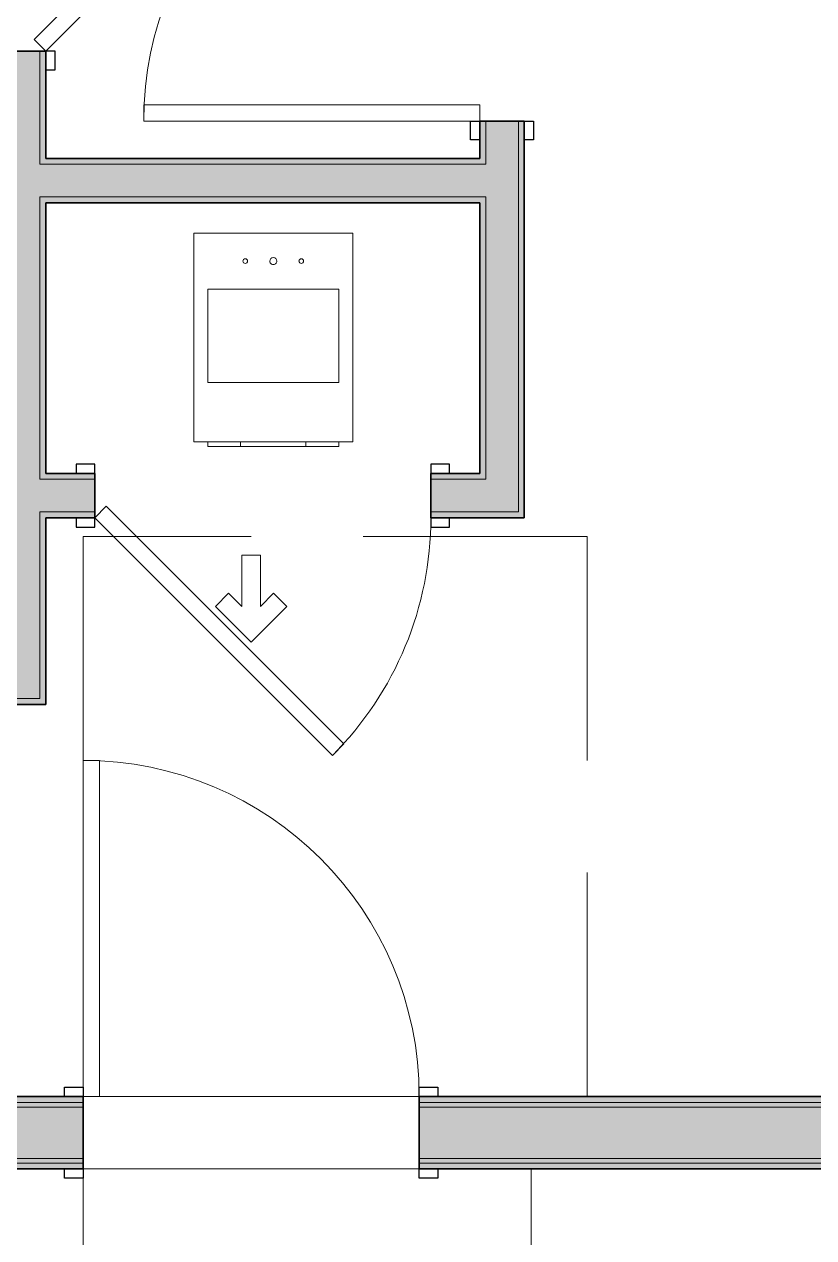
# Model space of a CAD drawing. Header units: inches. Extents: x 6 to 8416, y -388 to 6104.
# Drawn here: x 6738.4 to 6822.9, y 323.6 to 453.5 of the extents above; entities that cross this region are included whole.
import ezdxf

# ---------------------------------------------------------------- set-up
doc = ezdxf.new("R2010")
doc.units = ezdxf.units.IN
doc.header["$MEASUREMENT"] = 0
doc.linetypes.add('Hidden 1_16_', pattern=[36, 24, -12])
for name, color, linetype, lineweight in [('A-DOOR', 31, 'Continuous', 18), ('A-DOOR-FRAM', 31, 'Continuous', 25), ('A-GENM', 13, 'Continuous', 18), ('A-ROOM', 32, 'Continuous', 13), ('A-WALL', 113, 'Continuous', 25), ('A-WALL-PATT', 111, 'Continuous', 35), ('I-WALL', 2, 'Continuous', 25), ('M-EQPM', 50, 'Continuous', 18)]:
    doc.layers.add(name, color=color, linetype=linetype, lineweight=lineweight)

# ---------------------------------------------------------------- blocks, each defined once
blk = doc.blocks.new('Unit-Single-Flush-ICC ADA-AM - 36_ x 84_-NR _U-BA _ BATH_-V499-LEVEL 3 - PLAN Copy 1 Copy 1')
at = {"layer": 'A-DOOR'}
for p, q in [((-8.69, 26.59), (-7.46, 27.83)), ((18, 2.37), (-7.46, 27.83)), ((16.76, 1.14), (-8.69, 26.59)), ((16.76, 1.14), (18, 2.37))]:
    blk.add_line(p, q, dxfattribs=at)
at = {"layer": 'A-DOOR', "lineweight": 9}
blk.add_arc((18, 2.37), 36, 135, 180, dxfattribs=at)
at = {"layer": 'A-DOOR-FRAM'}
for p, q in [((-18, 3.37), (-20, 3.37)), ((-20, 3.37), (-20, 2.37)), ((-18, 2.37), (-18, 3.37)), ((20, 3.37), (18, 3.37)), ((18, 3.37), (18, 2.37)), ((20, 2.37), (20, 3.37)), ((-20, 2.37), (-18, 2.37)), ((18, 2.37), (20, 2.37)), ((-18, -2.38), (-20, -2.38)), ((-20, -2.38), (-20, -3.38)), ((-18, -3.38), (-18, -2.38)), ((20, -2.38), (18, -2.38)), ((18, -2.38), (18, -3.38)), ((20, -3.38), (20, -2.38)), ((-20, -3.38), (-18, -3.38)), ((18, -3.38), (20, -3.38))]:
    blk.add_line(p, q, dxfattribs=at)
at = {"layer": 'A-DOOR-FRAM', "lineweight": 18}
for p, q in [((-18, 3.37), (-20, 3.37)), ((-20, 3.37), (-20, 2.37)), ((-18, 3.37), (-18, 2.37)), ((20, 3.37), (18, 3.37)), ((18, 3.37), (18, 2.37)), ((20, 3.37), (20, 2.37)), ((-20, 2.37), (-18, 2.37)), ((18, 2.37), (20, 2.37)), ((-20, -3.38), (-20, -2.38)), ((-18, -2.38), (-20, -2.38)), ((-18, -3.38), (-18, -2.38)), ((18, -3.38), (18, -2.38)), ((20, -2.38), (18, -2.38)), ((20, -3.38), (20, -2.38)), ((-20, -3.38), (-18, -3.38)), ((18, -3.38), (20, -3.38))]:
    blk.add_line(p, q, dxfattribs=at)
blk = doc.blocks.new('Unit-Single-Flush-ICC ADA-AM - 36_ x 84_-NR _U-C2 _ CLOSET_-5466153-LEVEL 3 - PLAN Copy 1 Copy 1')
at = {"layer": 'A-DOOR'}
for p, q in [((-8.69, 26.59), (-7.46, 27.83)), ((18, 2.37), (-7.46, 27.83)), ((16.76, 1.14), (-8.69, 26.59)), ((16.76, 1.14), (18, 2.37))]:
    blk.add_line(p, q, dxfattribs=at)
at = {"layer": 'A-DOOR', "lineweight": 9}
blk.add_arc((18, 2.37), 36, 135, 180, dxfattribs=at)
at = {"layer": 'A-DOOR-FRAM'}
for p, q in [((-18, 3.37), (-20, 3.37)), ((-20, 3.37), (-20, 2.37)), ((-18, 2.37), (-18, 3.37)), ((20, 3.37), (18, 3.37)), ((18, 3.37), (18, 2.37)), ((20, 2.37), (20, 3.37)), ((-20, 2.37), (-18, 2.37)), ((18, 2.37), (20, 2.37)), ((-18, -2.38), (-20, -2.38)), ((-20, -2.38), (-20, -3.38)), ((-18, -3.38), (-18, -2.38)), ((20, -2.38), (18, -2.38)), ((18, -2.38), (18, -3.38)), ((20, -3.38), (20, -2.38)), ((-20, -3.38), (-18, -3.38)), ((18, -3.38), (20, -3.38))]:
    blk.add_line(p, q, dxfattribs=at)
at = {"layer": 'A-DOOR-FRAM', "lineweight": 18}
for p, q in [((-18, 3.37), (-20, 3.37)), ((-20, 3.37), (-20, 2.37)), ((-18, 3.37), (-18, 2.37)), ((20, 3.37), (18, 3.37)), ((18, 3.37), (18, 2.37)), ((20, 3.37), (20, 2.37)), ((-20, 2.37), (-18, 2.37)), ((18, 2.37), (20, 2.37)), ((-20, -3.38), (-20, -2.38)), ((-18, -2.38), (-20, -2.38)), ((-18, -3.38), (-18, -2.38)), ((18, -3.38), (18, -2.38)), ((20, -2.38), (18, -2.38)), ((20, -3.38), (20, -2.38)), ((-20, -3.38), (-18, -3.38)), ((18, -3.38), (20, -3.38))]:
    blk.add_line(p, q, dxfattribs=at)
blk = doc.blocks.new('Unit-Single-Flush-ICC ADA-AM - 36_ x 84_-NR _U-BE _ BED_-6493222-LEVEL 3 - PLAN Copy 1 Copy 1')
at = {"layer": 'A-DOOR'}
for p, q in [((16.25, -2.38), (18, -2.38)), ((16.25, -2.38), (16.25, -38.38)), ((18, -2.38), (18, -38.38)), ((16.25, -38.38), (18, -38.38))]:
    blk.add_line(p, q, dxfattribs=at)
at = {"layer": 'A-DOOR', "lineweight": 9}
blk.add_arc((18, -2.38), 36, 180, 270, dxfattribs=at)
at = {"layer": 'A-DOOR-FRAM'}
for p, q in [((-20, 2.38), (-20, 3.38)), ((-20, 3.38), (-18, 3.38)), ((-18, 3.38), (-18, 2.38)), ((18, 2.38), (18, 3.38)), ((18, 3.38), (20, 3.38)), ((20, 3.38), (20, 2.38)), ((-18, 2.38), (-20, 2.38)), ((20, 2.38), (18, 2.38)), ((-20, -2.38), (-18, -2.38)), ((-20, -3.37), (-20, -2.38)), ((-18, -2.38), (-18, -3.37)), ((18, -2.38), (20, -2.38)), ((18, -3.37), (18, -2.38)), ((20, -2.38), (20, -3.37)), ((-18, -3.37), (-20, -3.37)), ((20, -3.37), (18, -3.37))]:
    blk.add_line(p, q, dxfattribs=at)
at = {"layer": 'A-DOOR-FRAM', "lineweight": 18}
for p, q in [((-20, 3.38), (-18, 3.38)), ((-20, 3.38), (-20, 2.38)), ((-18, 3.38), (-18, 2.38)), ((18, 3.38), (20, 3.38)), ((18, 3.38), (18, 2.38)), ((20, 3.38), (20, 2.38)), ((-18, 2.38), (-20, 2.38)), ((20, 2.38), (18, 2.38)), ((-20, -3.37), (-20, -2.38)), ((-20, -2.38), (-18, -2.38)), ((-18, -3.37), (-18, -2.38)), ((18, -3.37), (18, -2.38)), ((18, -2.38), (20, -2.38)), ((20, -3.37), (20, -2.38)), ((-18, -3.37), (-20, -3.37)), ((20, -3.37), (18, -3.37))]:
    blk.add_line(p, q, dxfattribs=at)
blk = doc.blocks.new('Single-Flush-ICC ADA-AM - 36_ x 84_-20  - _U-E _ UNIT ENTRY_-6489154-LEVEL 3 - PLAN Copy 1 Copy 1')
at = {"layer": 'A-DOOR'}
for p, q in [((16.25, -3.88), (18, -3.88)), ((16.25, -3.88), (16.25, -39.88)), ((18, -3.88), (18, -39.88)), ((16.25, -39.88), (18, -39.88))]:
    blk.add_line(p, q, dxfattribs=at)
at = {"layer": 'A-DOOR', "lineweight": 9}
blk.add_arc((18, -3.88), 36, 180, 270, dxfattribs=at)
at = {"layer": 'A-DOOR-FRAM'}
for p, q in [((-20, 3.88), (-20, 4.88)), ((-20, 4.88), (-18, 4.88)), ((-18, 4.88), (-18, 3.88)), ((18, 3.88), (18, 4.88)), ((18, 4.88), (20, 4.88)), ((20, 4.88), (20, 3.88)), ((-18, 3.88), (-20, 3.88)), ((20, 3.88), (18, 3.88)), ((-20, -3.88), (-18, -3.88)), ((-20, -4.87), (-20, -3.88)), ((-18, -3.88), (-18, -4.87)), ((18, -3.88), (20, -3.88)), ((18, -4.87), (18, -3.88)), ((20, -3.88), (20, -4.87)), ((-18, -4.87), (-20, -4.87)), ((20, -4.87), (18, -4.87))]:
    blk.add_line(p, q, dxfattribs=at)
blk = doc.blocks.new('GM Door Pull Clearance-ICC ADA-AM - GM Door Pull Clearance-ICC ADA-AM-3199163-LEVEL 3 - PLAN Copy 1 Copy 1')
at = {"layer": 'A-GENM', "linetype": 'Hidden 1_16_', "lineweight": 9}
for p, q in [((-36, -3.87), (-36, -63.88)), ((18, -3.87), (-18, -3.87)), ((18, -63.88), (18, -4.88)), ((-3.83, -56.37), (0, -52.55)), ((3.83, -56.37), (0, -52.55)), ((-2.41, -57.79), (-3.83, -56.37)), ((-1, -56.37), (-2.41, -57.79)), ((-1, -61.87), (-1, -56.37)), ((1, -56.37), (2.41, -57.79)), ((1, -61.87), (1, -56.37)), ((2.41, -57.79), (3.83, -56.37)), ((-1, -61.87), (1, -61.87)), ((-36, -63.88), (18, -63.88))]:
    blk.add_line(p, q, dxfattribs=at)
blk = doc.blocks.new('GM Door Push Clearance-ICC ADA-AM - GM Door Push Clearance-ICC ADA-AM-V110-LEVEL 3 - PLAN Copy 1 Copy 1')
at = {"layer": 'A-GENM', "linetype": 'Hidden 1_16_', "lineweight": 9}
for p, q in [((-30, 51.88), (-30, 3.88)), ((18, 51.88), (-30, 51.88)), ((18, 4.87), (18, 51.88)), ((-1, 49.88), (-1, 44.37)), ((1, 49.88), (-1, 49.88)), ((1, 49.88), (1, 44.37)), ((-2.41, 45.79), (-3.83, 44.37)), ((-1, 44.37), (-2.41, 45.79)), ((1, 44.37), (2.41, 45.79)), ((2.41, 45.79), (3.83, 44.37)), ((-3.83, 44.37), (0, 40.55)), ((3.83, 44.37), (0, 40.55)), ((-18, 3.88), (18, 3.88))]:
    blk.add_line(p, q, dxfattribs=at)
blk = doc.blocks.new('ME Fan Coil Unit - Vertical - Stack-IL - 300 CFM-V661-LEVEL 3 - PLAN Copy 1 Copy 1')
at = {"layer": 'A-GENM'}
for p, q in [((1.5, -0.5), (5, -0.5)), ((1.5, -0.5), (5, -0.5)), ((1.5, -0.5), (5, -0.5)), ((1.5, -0.5), (5, -0.5)), ((1.5, -0.5), (5, -0.5)), ((1.5, -0.5), (5, -0.5)), ((1.5, -0.5), (5, -0.5)), ((1.5, -0.5), (5, -0.5)), ((1.5, -0.5), (5, -0.5)), ((1.5, -0.5), (5, -0.5)), ((1.5, -0.5), (5, -0.5)), ((1.5, -0.5), (5, -0.5)), ((1.5, -0.5), (5, -0.5)), ((1.5, -0.5), (5, -0.5)), ((1.5, -0.5), (5, -0.5)), ((1.5, -0.5), (5, -0.5)), ((1.5, -0.5), (5, -0.5)), ((1.5, -0.5), (5, -0.5)), ((1.5, -0.5), (5, -0.5)), ((1.5, -0.5), (5, -0.5)), ((1.5, -0.5), (5, -0.5)), ((1.5, -0.5), (5, -0.5)), ((1.5, -0.5), (5, -0.5)), ((5, -0.5), (12, -0.5)), ((5, -0.5), (12, -0.5)), ((5, -0.5), (12, -0.5)), ((5, -0.5), (12, -0.5)), ((5, -0.5), (12, -0.5)), ((5, -0.5), (12, -0.5)), ((5, -0.5), (12, -0.5)), ((5, -0.5), (12, -0.5)), ((5, -0.5), (12, -0.5)), ((5, -0.5), (12, -0.5)), ((5, -0.5), (12, -0.5)), ((5, -0.5), (12, -0.5)), ((5, -0.5), (12, -0.5)), ((5, -0.5), (12, -0.5)), ((5, -0.5), (12, -0.5)), ((5, -0.5), (12, -0.5)), ((5, -0.5), (12, -0.5)), ((5, -0.5), (12, -0.5)), ((5, -0.5), (12, -0.5)), ((5, -0.5), (12, -0.5)), ((5, -0.5), (12, -0.5)), ((5, -0.5), (12, -0.5)), ((5, -0.5), (12, -0.5)), ((12, -0.5), (15.5, -0.5)), ((12, -0.5), (15.5, -0.5)), ((12, -0.5), (15.5, -0.5)), ((12, -0.5), (15.5, -0.5)), ((12, -0.5), (15.5, -0.5)), ((12, -0.5), (15.5, -0.5)), ((12, -0.5), (15.5, -0.5)), ((12, -0.5), (15.5, -0.5)), ((12, -0.5), (15.5, -0.5)), ((12, -0.5), (15.5, -0.5)), ((12, -0.5), (15.5, -0.5)), ((12, -0.5), (15.5, -0.5)), ((12, -0.5), (15.5, -0.5)), ((12, -0.5), (15.5, -0.5)), ((12, -0.5), (15.5, -0.5)), ((12, -0.5), (15.5, -0.5)), ((12, -0.5), (15.5, -0.5)), ((12, -0.5), (15.5, -0.5)), ((12, -0.5), (15.5, -0.5)), ((12, -0.5), (15.5, -0.5)), ((12, -0.5), (15.5, -0.5)), ((12, -0.5), (15.5, -0.5)), ((12, -0.5), (15.5, -0.5))]:
    blk.add_line(p, q, dxfattribs=at)
at = {"layer": 'M-EQPM'}
for p, q in [((17, 22.375), (0, 22.375)), ((0, 22.375), (0, 0)), ((0, 0), (0, 22.375)), ((0, 22.375), (17, 22.375)), ((17, 0), (17, 22.375)), ((17, 22.375), (17, 0)), ((1.5, 16.375), (15.5, 16.375)), ((1.5, 6.375), (1.5, 16.375)), ((15.5, 16.375), (1.5, 16.375)), ((1.5, 16.375), (1.5, 6.375)), ((15.5, 16.375), (15.5, 6.375)), ((15.5, 6.375), (15.5, 16.375)), ((15.5, 6.375), (1.5, 6.375)), ((1.5, 6.375), (15.5, 6.375)), ((0, 0), (17, 0)), ((1.5, 0), (0, 0)), ((5, 0), (1.5, 0)), ((1.5, 0), (15.5, 0)), ((15.5, 0), (1.5, 0)), ((5, 0), (1.5, 0)), ((1.5, 0), (5, 0)), ((1.5, 0), (1.5, -0.5)), ((1.5, 0), (1.5, -0.5)), ((1.5, 0), (1.5, -0.5)), ((1.5, 0), (1.5, -0.5)), ((15.5, -0.5), (1.5, -0.5)), ((1.5, -0.5), (15.5, -0.5)), ((5, -0.5), (1.5, -0.5)), ((1.5, -0.5), (5, -0.5)), ((12, 0), (5, 0)), ((5, 0), (12, 0)), ((12, 0), (5, 0)), ((12, 0), (5, 0)), ((5, 0), (12, 0)), ((5, 0), (5, -0.5)), ((5, 0), (5, -0.5)), ((12, -0.5), (5, -0.5)), ((5, -0.5), (12, -0.5)), ((12, -0.5), (5, -0.5)), ((5, -0.5), (12, -0.5)), ((15.5, 0), (12, 0)), ((15.5, 0), (12, 0)), ((12, 0), (15.5, 0)), ((12, -0.5), (12, 0)), ((12, 0), (12, -0.5)), ((15.5, -0.5), (12, -0.5)), ((12, -0.5), (15.5, -0.5)), ((17, 0), (15.5, 0)), ((15.5, -0.5), (15.5, 0)), ((15.5, 0), (15.5, -0.5)), ((15.5, -0.5), (15.5, 0)), ((15.5, 0), (15.5, -0.5))]:
    blk.add_line(p, q, dxfattribs=at)
for centre, radius, start, end in [((5.5, 19.375), 0.25, 0, 180), ((5.5, 19.375), 0.25, 0, 180), ((8.5, 19.375), 0.375, 0, 180), ((8.5, 19.375), 0.375, 0, 180), ((11.5, 19.375), 0.25, 0, 180), ((11.5, 19.375), 0.25, 0, 180), ((5.5, 19.375), 0.25, 180, 360), ((5.5, 19.375), 0.25, 180, 360), ((8.5, 19.375), 0.375, 180, 240), ((8.5, 19.375), 0.375, 180, 240), ((8.5, 19.375), 0.375, 240, 255), ((8.5, 19.375), 0.375, 240, 255), ((8.5, 19.375), 0.375, 255, 360), ((8.5, 19.375), 0.375, 255, 360), ((11.5, 19.375), 0.25, 180, 360), ((11.5, 19.375), 0.25, 180, 360)]:
    blk.add_arc(centre, radius, start, end, dxfattribs=at)

msp = doc.modelspace()

# ---------------------------------------------------------------- hatches: boundary and pattern name
at = {"layer": 'A-WALL-PATT', "lineweight": 25, "transparency": 33554560}
h = msp.add_hatch(color=10, dxfattribs=at)
h.paths.add_polyline_path([(6787.79033733, 404.81077679), (6787.79033733, 435.06077679), (6787.16533733, 435.06077679), (6787.16533733, 404.81077679)])
h.paths.add_polyline_path([(6787.79033733, 438.56077679), (6787.79033733, 443.18577679), (6787.16533733, 443.18577679), (6787.16533733, 438.56077679)])
h.paths.add_polyline_path([(6787.79033733, 479.18577679), (6787.79033733, 623.93577679), (6787.16533733, 623.93577679), (6787.16533733, 479.18577679)])
at = {"layer": 'A-WALL-PATT', "transparency": 33554560}
h = msp.add_hatch(color=10, dxfattribs=at)
h.paths.add_polyline_path([(6791.29033733, 400.68577679), (6791.91533733, 400.68577679), (6791.91533733, 443.18577679), (6791.29033733, 443.18577679), (6791.29033733, 401.31077679)])
h.paths.add_polyline_path([(6791.29033733, 479.18577679), (6791.91533733, 479.18577679), (6791.91533733, 623.93577679), (6791.29033733, 623.93577679), (6791.29033733, 488.56556081)])
h = msp.add_hatch(color=10, dxfattribs=at)
h.paths.add_polyline_path([(6740.04033733, 381.31077679), (6740.66533733, 381.31077679), (6740.66533733, 401.31077679), (6740.04033733, 401.31077679), (6740.04033733, 384.81077679)])
h.paths.add_polyline_path([(6740.04033733, 404.81077679), (6740.66533733, 404.81077679), (6740.66533733, 435.06077679), (6740.04033733, 435.06077679), (6740.04033733, 409.83856081)])
h.paths.add_polyline_path([(6740.66533733, 438.56077679), (6740.66533733, 450.68577679), (6740.04033733, 450.68577679), (6740.04033733, 438.56077679)])
h.paths.add_polyline_path([(6740.04033733, 486.68577679), (6740.66533733, 486.68577679), (6740.66533733, 524.18577679), (6740.04033733, 524.18577679), (6740.04033733, 488.56556081)])
msp.add_hatch(color=10, dxfattribs=at).paths.add_polyline_path([(6740.66533733, 438.56077679), (6787.16533733, 438.56077679), (6787.16533733, 439.18577679), (6740.66533733, 439.18577679)])
at = {"layer": 'A-WALL-PATT', "lineweight": 25, "transparency": 33554560}
for points in [[(6740.66533733, 434.43577679), (6787.16533733, 434.43577679), (6787.16533733, 435.06077679), (6740.66533733, 435.06077679)], [(6666.16533733, 380.68577679), (6740.66533733, 380.68577679), (6740.66533733, 381.31077679), (6666.16533733, 381.31077679)]]:
    msp.add_hatch(color=10, dxfattribs=at).paths.add_polyline_path(points)
at = {"layer": 'A-WALL-PATT', "transparency": 33554560}
h = msp.add_hatch(color=10, dxfattribs=at)
h.paths.add_polyline_path([(6740.66533733, 404.81077679), (6745.91533733, 404.81077679), (6745.91533733, 405.43577679), (6740.66533733, 405.43577679)])
h.paths.add_polyline_path([(6787.16533733, 404.81077679), (6787.16533733, 405.43577679), (6781.91533733, 405.43577679), (6781.91533733, 404.81077679)])
at = {"layer": 'A-WALL-PATT', "lineweight": 25, "transparency": 33554560}
h = msp.add_hatch(color=10, dxfattribs=at)
h.paths.add_polyline_path([(6745.91533733, 400.68577679), (6745.91533733, 401.31077679), (6740.66533733, 401.31077679), (6740.66533733, 400.68577679)])
h.paths.add_polyline_path([(6787.16533733, 400.68577679), (6791.29033733, 400.68577679), (6791.29033733, 401.31077679), (6781.91533733, 401.31077679), (6781.91533733, 400.68577679)])
at = {"layer": 'A-WALL-PATT', "lineweight": 25}
h = msp.add_hatch(color=10, dxfattribs=at)
h.paths.add_polyline_path([(7185.91533733, 338.06077679), (7191.16533733, 338.06077679), (7191.16533733, 338.68577679), (6780.66533733, 338.68577679), (6780.66533733, 338.06077679), (7176.64553685, 338.06077679)])
h.paths.add_polyline_path([(6744.66533733, 338.06077679), (6744.66533733, 338.68577679), (6619.66533733, 338.68577679), (6619.66533733, 338.06077679), (6704.25053685, 338.06077679)])
at = {"layer": 'A-WALL-PATT'}
h = msp.add_hatch(color=10, dxfattribs=at)
h.paths.add_polyline_path([(7176.64553685, 337.56077679), (7191.16533733, 337.56077679), (7191.16533733, 338.06077679), (6780.66533733, 338.06077679), (6780.66533733, 337.56077679), (7159.77428685, 337.56077679)])
h.paths.add_polyline_path([(6704.25053685, 337.56077679), (6744.66533733, 337.56077679), (6744.66533733, 338.06077679), (6619.66533733, 338.06077679), (6619.66533733, 337.56077679), (6636.76553685, 337.56077679)])
h = msp.add_hatch(color=10, dxfattribs=at)
h.paths.add_polyline_path([(7191.16533733, 330.93577679), (7191.16533733, 331.56077679), (6780.66533733, 331.56077679), (6780.66533733, 330.93577679), (7176.64553685, 330.93577679)])
h.paths.add_polyline_path([(6744.66533733, 330.93577679), (6744.66533733, 331.56077679), (6619.66533733, 331.56077679), (6619.66533733, 330.93577679), (6704.25053685, 330.93577679)])
at = {"layer": 'I-WALL', "transparency": 33554560}
h = msp.add_hatch(color=10, dxfattribs=at)
h.paths.add_polyline_path([(6791.29033733, 401.31077679), (6791.29033733, 443.18577679), (6787.79033733, 443.18577679), (6787.79033733, 401.31077679)])
h.paths.add_polyline_path([(6787.79033733, 479.18577679), (6791.29033733, 479.18577679), (6791.29033733, 623.93577679), (6787.79033733, 623.93577679), (6787.79033733, 488.56556081)])
h = msp.add_hatch(color=10, dxfattribs=at)
h.paths.add_polyline_path([(6736.54033733, 384.81077679), (6740.04033733, 384.81077679), (6740.04033733, 450.68577679), (6736.54033733, 450.68577679), (6736.54033733, 385.43577679)])
h.paths.add_polyline_path([(6740.04033733, 486.68577679), (6740.04033733, 523.56077679), (6736.54033733, 523.56077679), (6736.54033733, 486.68577679)])
for points in [[(6740.66533733, 435.06077679), (6787.79033733, 435.06077679), (6787.79033733, 438.56077679), (6740.04033733, 438.56077679), (6740.04033733, 435.06077679)], [(6670.50803685, 381.31077679), (6740.04033733, 381.31077679), (6740.04033733, 384.81077679), (6666.79033733, 384.81077679), (6666.79033733, 381.31077679)]]:
    msp.add_hatch(color=10, dxfattribs=at).paths.add_polyline_path(points)
h = msp.add_hatch(color=10, dxfattribs=at)
h.paths.add_polyline_path([(6740.04033733, 401.31077679), (6745.91533733, 401.31077679), (6745.91533733, 404.81077679), (6740.04033733, 404.81077679)])
h.paths.add_polyline_path([(6787.16533733, 401.31077679), (6787.79033733, 401.31077679), (6787.79033733, 404.81077679), (6781.91533733, 404.81077679), (6781.91533733, 401.31077679)])
at = {"layer": 'I-WALL'}
h = msp.add_hatch(color=10, dxfattribs=at)
h.paths.add_polyline_path([(7176.64553685, 332.06077679), (7191.16533733, 332.06077679), (7191.16533733, 337.56077679), (6780.66533733, 337.56077679), (6780.66533733, 332.06077679), (7159.77428685, 332.06077679)])
h.paths.add_polyline_path([(6744.66533733, 332.06077679), (6744.66533733, 337.56077679), (6619.66533733, 337.56077679), (6619.66533733, 332.06077679), (6704.25053685, 332.06077679)])
h = msp.add_hatch(color=10, dxfattribs=at)
h.paths.add_polyline_path([(7142.90303685, 331.56077679), (7191.16533733, 331.56077679), (7191.16533733, 332.06077679), (6780.66533733, 332.06077679), (6780.66533733, 331.56077679), (7109.16053685, 331.56077679)])
h.paths.add_polyline_path([(6744.66533733, 331.56077679), (6744.66533733, 332.06077679), (6619.66533733, 332.06077679), (6619.66533733, 331.56077679), (6704.25053685, 331.56077679)])

# ---------------------------------------------------------------- linework, layer by layer
at = {"layer": 'A-ROOM', "lineweight": 9, "flags": 128}
msp.add_lwpolyline([(6619.66533733, 338.18577679), (6619.66533733, 338.68577679), (7191.16533733, 338.68577679), (7191.16533733, 394.43577679), (7191.16533733, 398.43577679), (7191.16533733, 398.49858278), (7191.16533733, 483.81077679), (7191.16533733, 485.99858278), (7191.16533733, 532.68577679), (7191.16533733, 623.31077679), (6548.91533733, 623.31077679), (6548.91533733, 495.43577679), (6551.41533733, 495.43577679), (6551.41533733, 468.18577679), (6551.41533733, 411.49858278), (6551.41533733, 406.62297079), (6551.41533733, 338.18577679)], close=True, dxfattribs=at)
msp.add_lwpolyline([(7344.04033733, 529.68577679), (7290.66533733, 529.68577679), (7290.66533733, 483.81077679), (7290.66533733, 481.18577679), (7290.66533733, 481.12297079), (7290.66533733, 398.49858278), (7290.66533733, 398.43577679), (7290.66533733, 394.43577679), (7290.66533733, 330.93577679), (7195.16533733, 330.93577679), (7191.16533733, 330.93577679), (7191.10253134, 330.93577679), (6619.66533733, 330.93577679), (6550.56433733, 330.93577679), (6538.51633733, 330.93577679), (6439.22814332, 330.93577679), (6432.35253134, 330.93577679), (6388.72814332, 330.93577679), (6383.91533733, 330.93577679), (6383.85253134, 330.93577679), (6038.91533733, 330.93577679)], dxfattribs=at)
at = {"layer": 'A-WALL', "lineweight": 9}
for p, q in [((6740.04033733, 438.56077679), (6740.04033733, 450.68577679)), ((6787.79033733, 438.56077679), (6787.79033733, 443.18577679)), ((6791.29033733, 401.31077679), (6791.29033733, 443.18577679)), ((6787.79033733, 438.56077679), (6740.04033733, 438.56077679)), ((6740.04033733, 404.81077679), (6740.04033733, 435.06077679)), ((6787.79033733, 435.06077679), (6740.04033733, 435.06077679)), ((6787.79033733, 404.81077679), (6787.79033733, 435.06077679)), ((6745.91533733, 404.81077679), (6740.04033733, 404.81077679)), ((6787.79033733, 404.81077679), (6781.91533733, 404.81077679)), ((6740.04033733, 381.31077679), (6740.04033733, 401.31077679)), ((6740.04033733, 401.31077679), (6745.91533733, 401.31077679)), ((6791.29033733, 401.31077679), (6781.91533733, 401.31077679)), ((6740.04033733, 381.31077679), (6666.79033733, 381.31077679)), ((6619.66533733, 338.06077679), (6744.66533733, 338.06077679)), ((6780.66533733, 338.06077679), (7191.16533733, 338.06077679)), ((6570.29033733, 337.56077679), (6744.66533733, 337.56077679)), ((6780.66533733, 337.56077679), (7191.16533733, 337.56077679)), ((6488.60283733, 332.06077679), (6744.66533733, 332.06077679)), ((6488.60283733, 331.56077679), (6744.66533733, 331.56077679)), ((6780.66533733, 332.06077679), (7191.16533733, 332.06077679)), ((6780.66533733, 331.56077679), (7191.16533733, 331.56077679))]:
    msp.add_line(p, q, dxfattribs=at)
at = {"layer": 'I-WALL', "lineweight": 35}
for p, q in [((6740.66533733, 450.68577679), (6735.91533733, 450.68577679)), ((6740.66533733, 439.18577679), (6740.66533733, 450.68577679)), ((6787.16533733, 443.18577679), (6787.16533733, 439.18577679)), ((6791.91533733, 443.18577679), (6787.16533733, 443.18577679)), ((6791.91533733, 400.68577679), (6791.91533733, 443.18577679)), ((6787.16533733, 439.18577679), (6740.66533733, 439.18577679)), ((6740.66533733, 405.43577679), (6740.66533733, 434.43577679)), ((6740.66533733, 434.43577679), (6787.16533733, 434.43577679)), ((6787.16533733, 434.43577679), (6787.16533733, 405.43577679)), ((6745.91533733, 405.43577679), (6740.66533733, 405.43577679)), ((6745.91533733, 400.68577679), (6745.91533733, 405.43577679)), ((6787.16533733, 405.43577679), (6781.91533733, 405.43577679)), ((6781.91533733, 405.43577679), (6781.91533733, 400.68577679)), ((6740.66533733, 380.68577679), (6740.66533733, 400.68577679)), ((6740.66533733, 400.68577679), (6745.91533733, 400.68577679)), ((6781.91533733, 400.68577679), (6791.91533733, 400.68577679)), ((6666.16533733, 380.68577679), (6740.66533733, 380.68577679)), ((6744.66533733, 338.68577679), (6614.91533733, 338.68577679)), ((6744.66533733, 330.93577679), (6744.66533733, 338.68577679)), ((7191.16533733, 338.68577679), (6780.66533733, 338.68577679)), ((6780.66533733, 338.68577679), (6780.66533733, 330.93577679)), ((6488.60283733, 330.93577679), (6744.66533733, 330.93577679)), ((6780.66533733, 330.93577679), (7290.66533733, 330.93577679))]:
    msp.add_line(p, q, dxfattribs=at)

# ---------------------------------------------------------------- block references
at = {"layer": 'A-DOOR'}
for name, p, rotation in [('Unit-Single-Flush-ICC ADA-AM - 36_ x 84_-NR _U-BA _ BATH_-V499-LEVEL 3 - PLAN Copy 1 Copy 1', (6738.29033733, 468.68577679), 269.9999999999985), ('Unit-Single-Flush-ICC ADA-AM - 36_ x 84_-NR _U-BE _ BED_-6493222-LEVEL 3 - PLAN Copy 1 Copy 1', (6789.54033733, 461.18577679), 270.000000000002), ('Unit-Single-Flush-ICC ADA-AM - 36_ x 84_-NR _U-C2 _ CLOSET_-5466153-LEVEL 3 - PLAN Copy 1 Copy 1', (6763.91533733, 403.06077679), 180), ('Single-Flush-ICC ADA-AM - 36_ x 84_-20  - _U-E _ UNIT ENTRY_-6489154-LEVEL 3 - PLAN Copy 1 Copy 1', (6762.66533733, 334.81077679), 180)]:
    msp.add_blockref(name, p, dxfattribs=dict(at, rotation=rotation))
at = {"layer": 'A-GENM', "linetype": 'Hidden 1_16_', "lineweight": 9, "rotation": 180}
for name in ['GM Door Pull Clearance-ICC ADA-AM - GM Door Pull Clearance-ICC ADA-AM-3199163-LEVEL 3 - PLAN Copy 1 Copy 1', 'GM Door Push Clearance-ICC ADA-AM - GM Door Push Clearance-ICC ADA-AM-V110-LEVEL 3 - PLAN Copy 1 Copy 1']:
    msp.add_blockref(name, (6762.66533733, 334.81077679), dxfattribs=at)
at = {"layer": 'M-EQPM'}
msp.add_blockref('ME Fan Coil Unit - Vertical - Stack-IL - 300 CFM-V661-LEVEL 3 - PLAN Copy 1 Copy 1', (6756.54033733, 408.81077679), dxfattribs=at)

doc.saveas('drawing.dxf')
